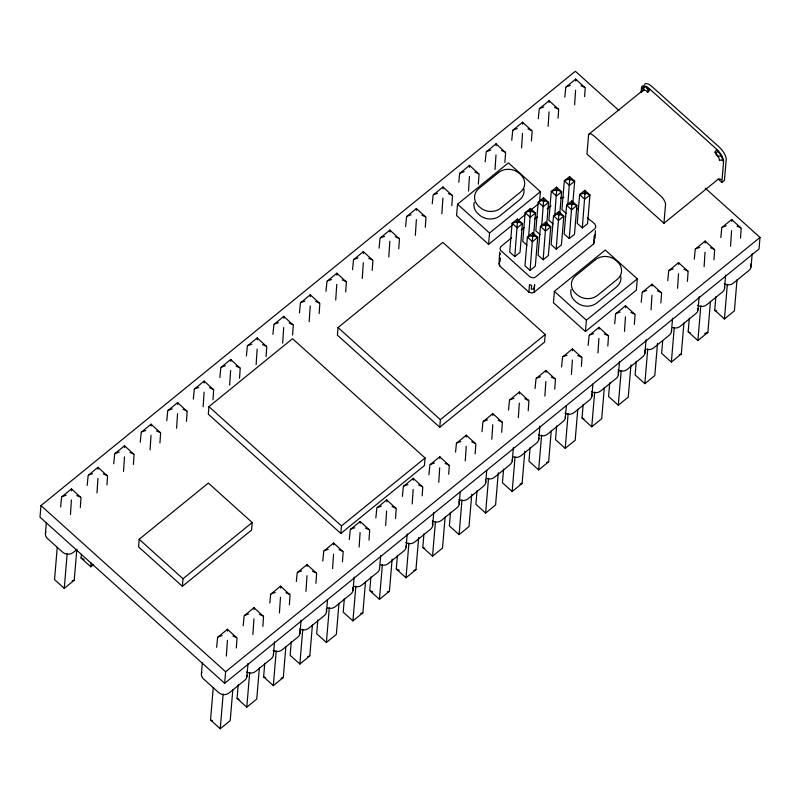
<?xml version="1.0" encoding="UTF-8"?>
<svg xmlns="http://www.w3.org/2000/svg" width="800" height="800" viewBox="0 0 800 800"><rect width="100%" height="100%" fill="white"/><g stroke="black" fill="none" stroke-linecap="round" stroke-linejoin="round"><path stroke-width="1.2" d="M71.41 500.01L70.46 514.52M97.95 478.44L96.99 492.96M124.48 456.87L123.53 471.39M151.02 435.31L150.07 449.82M177.55 413.74L176.6 428.26M204.09 392.17L203.14 406.69M230.63 370.6L229.67 385.12M227.41 640.39L226.35 656.09M257.16 349.04L256.11 364.73M253.94 618.82L252.89 634.52M283.7 327.47L282.65 343.17M280.48 597.26L279.42 612.95M310.23 305.9L309.18 321.6M307.01 575.69L305.96 591.39M336.77 284.34L335.72 300.03M333.55 554.12L332.6 568.64M363.31 262.77L362.25 278.47M360.09 532.55L359.13 547.07M389.84 241.2L388.79 256.9M386.62 510.99L385.67 525.51M416.38 219.63L415.33 235.33M413.16 489.42L412.2 503.94M442.91 198.07L441.86 213.77M439.69 467.85L438.74 482.37M469.45 176.5L468.5 191.02M466.23 446.29L465.28 460.81M495.99 154.93L495.03 169.45M492.77 424.72L491.81 439.24M522.52 133.37L521.57 147.89M519.3 403.15L518.35 417.67M549.06 111.8L548.11 126.32M545.84 381.59L544.88 396.1M575.59 90.23L574.64 104.75M572.37 360.02L571.42 374.54M598.91 338.45L597.96 352.97M625.45 316.88L624.49 331.4M651.98 295.32L651.03 309.84M678.52 273.75L677.56 288.27M705.05 252.18L704.1 266.7M731.59 230.62L730.54 246.31M517.32 219.05L517.4 221.07L516.35 221.91L512.1 223.29L517.2 227.88L522.42 223.63L518.42 221.98L517.37 222.83L514.78 256.63L509.68 252.04L512.1 223.29L517.32 219.05L522.42 223.63L520.01 252.38L514.78 256.63M533.67 234.58L535.48 213.02L531.48 211.37L530.43 212.22L528.65 236.43M532.62 232.81L532.69 234.83L531.65 235.68L527.39 237.05L532.49 241.64L537.71 237.4L533.71 235.75L532.67 236.6L530.07 270.39L524.98 265.8L527.39 237.05L532.62 232.81L537.71 237.4L535.3 266.14L530.07 270.39M546.73 223.96L548.54 202.4L544.54 200.75L543.5 201.6L541.71 225.81M545.68 222.19L545.75 224.21L544.71 225.06L540.45 226.44L545.55 231.03L550.78 226.78L546.77 225.13L545.73 225.98L543.14 259.77L538.04 255.19L540.45 226.44L545.68 222.19L550.78 226.78L548.36 255.53L543.14 259.77M559.79 213.35L561.61 191.79L557.6 190.14L556.56 190.98L554.77 215.2M558.74 211.58L558.82 213.6L553.51 215.82L558.61 220.41L563.84 216.16L559.84 214.51L558.79 215.36L556.2 249.16L551.1 244.57L553.51 215.82L558.74 211.58L563.84 216.16L561.42 244.91L556.2 249.16M572.86 202.73L574.67 181.17L570.67 179.52L569.62 180.37L567.83 204.58M571.8 200.96L571.88 202.98L570.83 203.83L566.58 205.21L571.67 209.79L576.9 205.55L572.9 203.9L571.85 204.75L569.26 238.54L564.16 233.95L566.58 205.21L571.8 200.96L576.9 205.55L574.48 234.3L569.26 238.54M584.86 190.34L584.94 192.37L583.89 193.21L579.64 194.59L584.74 199.18L589.96 194.93L585.96 193.28L584.91 194.13L582.32 227.93L577.22 223.34L579.64 194.59L584.86 190.34L589.96 194.93L587.55 223.68L582.32 227.93M618.96 110.51L575.36 71.26L40.97 505.58L40 517.16L224.64 683.32L759.03 249L760 237.43L705.26 188.16M45.44 533.32L46.35 522.47M57.25 547.35L54.54 579.61L64.26 588.35L74.22 580.26L76.82 549.24M60.64 506.96L61.61 497.01L71.47 488.89L81.01 497.65L80.32 507.61M64.26 588.35L67.17 553.61M93.51 564.58L90.79 566.79L81.08 558.04L81.39 554.32M87.18 485.39L88.15 475.45L98.01 467.32L107.55 476.09L106.95 484.86M90.79 566.79L91.11 563.06M113.71 463.82L114.69 453.88L124.54 445.75L134.09 454.52L133.39 464.48M140.25 442.26L141.22 432.31L151.08 424.19L160.62 432.95L159.93 442.91M139.18 539.29L138.54 546.86L182.38 586.31L251.56 530.09L252.19 522.52L208.35 483.07L139.18 539.29L183.02 578.75L182.38 586.31M166.78 420.69L167.76 410.74L177.61 402.62L187.16 411.39L186.46 421.34M193.32 399.12L194.29 389.18L204.15 381.05L213.69 389.82L213 399.77M208.93 406.64L208.3 414.2L340.84 533.48L424.44 465.54L425.07 457.98L292.53 338.7L208.93 406.64L341.48 525.92L340.84 533.48M219.86 377.56L220.83 367.61L230.69 359.48L240.23 368.25L239.53 378.21M201.44 673.7L202.35 662.86M232.82 689.62L230.21 720.64L220.25 728.74L210.53 719.99L213.24 687.73M216.63 647.34L217.61 637.4L227.47 629.27L237.01 638.04L236.31 647.99M246.39 355.99L247.37 346.04L257.22 337.92L266.77 346.68L266.07 356.64M220.25 728.74L223.17 694M224.64 683.32L225.62 671.75L760 237.43M259.35 668.06L256.75 699.07L246.79 707.17L237.07 698.42L238.22 684.78M243.17 625.78L244.15 615.83L254 607.7L263.55 616.47L262.85 626.43M272.93 334.42L273.9 324.48L283.76 316.35L293.3 325.12L292.61 335.07M246.89 676.6L248.01 663.35M246.79 707.17L249.71 672.43M285.89 646.49L283.28 677.51L273.32 685.6L263.61 676.86L264.75 663.21M269.81 603.03L270.68 594.26L280.54 586.14L290.08 594.9L289.38 604.86M299.46 312.86L300.44 302.91L310.29 294.78L319.84 303.55L319.14 313.51M273.43 655.04L274.54 641.78M273.32 685.6L276.24 650.86M291.29 641.64L290.14 655.29L299.86 664.04L309.82 655.94L312.42 624.92M296.34 581.46L297.22 572.69L307.07 564.57L316.62 573.34L315.92 583.29M326 291.29L326.97 281.34L336.83 273.22L346.37 281.98L345.68 291.94M299.96 633.47L301.08 620.21M299.86 664.04L302.78 629.3M338.03 327.56L337.39 335.13L439.76 427.25L544.56 342.07L545.2 334.5L442.83 242.38L338.03 327.56L440.39 419.68L439.76 427.25M317.82 620.07L316.68 633.72L326.4 642.47L336.36 634.37L338.96 603.36M322.78 561.07L323.75 551.13L333.61 543L343.15 551.77L342.46 561.72M352.54 269.72L353.51 259.77L363.37 251.65L372.91 260.42L372.21 270.37M326.5 611.9L327.51 599.85M326.4 642.47L329.31 607.73M344.36 598.51L343.21 612.16L352.93 620.9L362.89 612.81L365.5 581.79M349.31 539.51L350.29 529.56L360.15 521.44L369.69 530.2L368.99 540.16M379.07 248.15L380.05 238.21L389.9 230.08L399.45 238.85L398.75 248.8M353.04 590.33L354.15 577.08M352.93 620.9L355.85 586.16M370.9 576.94L369.75 590.59L379.47 599.33L389.43 591.24L392.14 558.98M375.85 517.94L376.83 507.99L386.68 499.87L396.23 508.64L395.53 518.59M405.61 226.59L406.58 216.64L416.44 208.52L425.98 217.28L425.29 227.24M380.69 555.51L379.57 568.77A7.31 6.24 4.8 0 1 377.43 572.42L361.75 585.16A7.31 6.24 4.8 0 1 354.16 586.38M379.47 599.33L382.39 564.59M418.67 537.41L415.96 569.67L406 577.77L396.29 569.02L397.43 555.37M402.39 496.37L403.36 486.43L413.22 478.3L422.76 487.07L422.16 495.84M432.24 203.84L433.12 195.07L442.97 186.95L452.52 195.72L451.82 205.67M406.11 547.2L407.22 533.95M406 577.77L408.92 543.03M445.11 517.09L442.5 548.11L432.54 556.2L422.82 547.45L423.97 533.81M428.92 474.81L429.9 464.86L439.75 456.73L449.3 465.5L448.7 474.28M458.78 182.27L459.65 173.51L469.51 165.38L479.06 174.15L478.36 184.1M539.67 200.74L540.43 191.67L508.41 162.85L457.53 204.21L456.58 215.56L488.59 244.37L512.59 224.86M432.65 525.63L433.76 512.38M432.54 556.2L435.46 521.46M450.5 512.24L449.36 525.89L459.08 534.63L469.04 526.54L471.75 494.28M455.56 452.06L456.43 443.29L466.29 435.17L475.83 443.93L475.14 453.89M485.22 161.89L486.19 151.94L496.05 143.81L505.59 152.58L504.89 162.54M459.18 504.07L460.19 492.02M459.08 534.63L461.99 499.89M488.59 244.37L489.54 233.02L540.43 191.67M477.04 490.67L475.89 504.32L485.61 513.07L495.57 504.97L498.28 472.71M481.99 431.67L482.97 421.73L492.83 413.6L502.37 422.37L501.67 432.32M499.77 251.94L499.13 260.29L499.7 265.9L528.86 292.14L532.11 293.01L534.02 292.31L593.58 243.9L594.55 241.77L594.06 239.98M511.75 140.32L512.73 130.37L522.58 122.25L532.13 131.01L531.43 140.97M485.72 482.5L486.73 470.45M485.61 513.07L488.53 478.33M503.58 469.11L502.43 482.75L512.15 491.5L522.11 483.4L524.82 451.15M508.53 410.1L509.51 400.16L519.36 392.03L528.91 400.8L528.21 410.76M538.29 118.75L539.26 108.81L549.12 100.68L558.66 109.45L558.07 118.22M512.25 460.93L513.37 447.68M512.15 491.5L515.07 456.76M530.11 447.54L528.97 461.19L538.68 469.93L548.64 461.84L551.25 430.82M535.07 388.54L536.04 378.59L545.9 370.47L555.44 379.23L554.75 389.19M564.82 97.18L565.8 87.24L575.65 79.11L585.2 87.88L584.6 96.66M538.79 439.37L539.9 426.11M538.68 469.93L541.6 435.19M554.39 291.38L553.44 302.72L585.45 331.54L636.34 290.18L637.29 278.83L605.27 250.02L554.39 291.38L586.4 320.19L585.45 331.54M556.65 425.97L555.5 439.62L565.22 448.36L575.18 440.27L577.79 409.25M561.6 366.97L562.58 357.02L572.43 348.9L581.98 357.67L581.38 366.44M565.33 417.8L566.34 405.75M565.22 448.36L568.14 413.63M595.48 230.75L594.84 238.32L594.36 236.16M604.32 387.69L601.72 418.7L591.76 426.8L582.04 418.05L583.18 404.4M588.14 345.4L589.11 335.46L598.97 327.33L608.51 336.1L607.82 346.05M591.86 396.23L592.87 384.18M591.76 426.8L594.67 392.06M609.72 382.84L608.57 396.49L618.29 405.23L628.25 397.14L630.96 364.88M614.68 323.84L615.65 313.89L625.51 305.76L635.05 314.53L634.35 324.49M641.09 92.61L641.5 87.72A10.96 4.26 50.9 0 1 649.62 88.92L716.4 149.02A10.96 4.26 50.9 0 1 723.57 161.58L721.83 182.38L718.14 179.06M618.4 374.66L619.51 361.41M643.7 90.49L644.01 86.82M618.29 405.23L621.21 370.49M636.26 361.27L635.11 374.92L644.83 383.66L654.79 375.57L657.5 343.31M641.21 302.27L642.19 292.32L652.04 284.2L661.59 292.96L660.89 302.92M644.93 353.1L646.05 339.84M644.83 383.66L647.75 348.92M663.95 223.29L665.54 204.38A7.31 2.84 50.9 0 0 660.76 196.01L593.98 135.91A7.31 2.84 50.9 0 0 588.56 135.11L586.97 154.02L663.95 223.29L717.87 179.47A2.19 1.87 4.8 0 1 720.97 179.57M662.69 340.94L661.65 353.35L671.36 362.1L681.32 354L683.93 322.98M667.75 280.7L668.72 270.76L678.58 262.63L688.12 271.4L687.43 281.35M671.47 331.53L672.58 318.27M671.36 362.1L674.28 327.36M710.47 301.42L707.86 332.43L697.9 340.53L688.18 331.78L689.33 318.14M694.28 259.14L695.26 249.19L705.11 241.06L714.66 249.83L713.96 259.79M698.01 309.96L699.12 296.71M697.9 340.53L700.82 305.79M737 279.85L734.4 310.87L724.44 318.96L714.72 310.22L715.86 296.57M720.82 237.57L721.79 227.62L731.65 219.5L741.19 228.26L740.5 238.22M724.54 288.4L725.65 275.14M724.44 318.96L727.35 284.22M751.08 266.83L752.19 253.57M71.39 489.43L71.47 488.89L71.54 490.8M97.93 467.86L98.01 467.32L98.08 469.23M124.46 446.3L124.54 445.75L124.61 447.67M151 424.73L151.08 424.19L151.15 426.1M177.54 403.16L177.61 402.62L177.69 404.53M204.07 381.59L204.15 381.05L204.22 382.97M230.61 360.03L230.69 359.48L230.76 361.4M227.39 629.81L227.47 629.27L227.54 631.18M257.14 338.46L257.22 337.92L257.29 339.83M253.92 608.25L254 607.7L254.07 609.62M283.68 316.89L283.76 316.35L283.83 318.26M280.46 586.68L280.54 586.14L280.61 588.05M310.22 295.33L310.29 294.78L310.37 296.7M306.99 565.11L307.07 564.57L307.15 566.48M336.75 273.76L336.83 273.22L336.9 275.13M333.53 543.54L333.61 543L333.68 544.92M363.29 252.19L363.37 251.65L363.44 253.56M360.07 521.98L360.15 521.44L360.22 523.35M389.82 230.63L389.9 230.08L389.97 232M386.6 500.41L386.68 499.87L386.75 501.78M416.36 209.06L416.44 208.52L416.51 210.43M413.14 478.84L413.22 478.3L413.29 480.21M442.9 187.49L442.97 186.95L443.05 188.86M439.68 457.28L439.75 456.73L439.83 458.65M469.43 165.92L469.51 165.38L469.58 167.3M466.21 435.71L466.29 435.17L466.36 437.08M495.97 144.36L496.05 143.81L496.12 145.73M522.5 122.79L522.58 122.25L522.66 124.16M519.28 392.58L519.36 392.03L519.43 393.95M549.04 101.22L549.12 100.68L549.19 102.59M545.82 371.01L545.9 370.47L545.97 372.38M575.58 79.66L575.65 79.11L575.73 81.03M572.36 349.44L572.43 348.9L572.51 350.81M598.89 327.87L598.97 327.33L599.04 329.25M625.43 306.31L625.51 305.76L625.58 307.68M651.96 284.74L652.04 284.2L652.11 286.11M678.5 263.17L678.58 262.63L678.65 264.54M705.04 241.61L705.11 241.06L705.19 242.98M731.57 220.04L731.65 219.5L731.72 221.41M492.77 413.91L492.9 415.51M593.58 243.9L594.22 236.34L595.16 234.54M528.86 292.14L529.5 284.58L531.62 285.43L531.31 289.21L533.82 288.85L534.66 284.75L534.02 292.31M499.46 255.72L499.59 255.14M499.8 254.64L500.4 253.92M499.76 261.48L498.8 263.61L499.7 265.9M76.77 549.61L73.08 552.61A7.31 6.24 4.8 0 1 62.76 552.27L47.46 538.5A7.31 6.24 4.8 0 1 45.83 531.97M588.82 134.28L642.74 90.46M530.38 208.43L530.46 210.45L525.16 212.68L530.26 217.26L535.48 213.02L530.38 208.43L525.16 212.68L522.75 241.42L526.99 245.25M543.45 197.81L543.52 199.83L538.22 202.06L543.32 206.65L548.54 202.4L543.45 197.81L538.22 202.06L535.81 230.81L540.06 234.63M556.51 187.2L556.58 189.22L555.54 190.07L551.28 191.44L556.38 196.03L561.61 191.79L556.51 187.2L551.28 191.44L548.87 220.19L553.12 224.01M569.57 176.58L569.65 178.6L564.34 180.83L569.44 185.42L574.67 181.17L569.57 176.58L564.34 180.83L561.93 209.58L566.18 213.4M518.35 220.18L525.07 214.72M530.84 210.04L538.52 203.79M511.6 237.76L500.6 246.82L500.06 248.58L500.59 250.34L530.13 277.01L533.49 277.86L535.29 277.18L594.85 228.77C598.63 224.03 589.53 220.75 587.63 217.8M521.21 229.96L524.09 227.61M534.66 219.02L537.54 216.68M547.15 208.87L550.99 205.75M183.02 578.75L252.19 522.52M721.83 182.38L724.44 180.26L726.19 159.46A10.96 4.26 50.9 0 0 719.02 146.9L652.23 86.8A10.96 4.26 50.9 0 0 644.49 84.36M440.39 419.68L545.2 334.5M586.4 320.19L637.29 278.83M341.48 525.92L425.07 457.98M560.6 197.94L563.87 197.29M566.25 86.76L570.28 85.45M539.72 108.32L543.75 107.02M513.18 129.89L517.21 128.59M486.64 151.46L490.67 150.15M460.11 173.02L464.14 171.72M433.57 194.59L437.6 193.29M407.04 216.16L411.07 214.85M380.5 237.72L384.53 236.42M353.96 259.29L357.99 257.99M327.43 280.86L331.46 279.56M300.89 302.43L304.92 301.12M274.36 323.99L278.39 322.69M247.82 345.56L251.85 344.26M221.28 367.13L225.31 365.82M194.75 388.69L198.78 387.39M168.21 410.26L172.24 408.96M141.68 431.83L145.71 430.52M115.14 453.4L119.17 452.09M88.6 474.96L92.63 473.66M62.07 496.53L66.1 495.23M722.25 227.14L726.28 225.84M695.71 248.71L699.74 247.4M669.17 270.27L673.21 268.97M642.64 291.84L646.67 290.54M616.1 313.41L620.13 312.1M589.57 334.97L593.6 333.67M563.03 356.54L567.06 355.24M536.49 378.11L540.53 376.8M509.96 399.68L513.99 398.37M483.42 421.24L487.45 419.94M456.89 442.81L460.92 441.51M430.35 464.38L434.38 463.07M403.81 485.94L407.85 484.64M377.28 507.51L381.31 506.21M350.74 529.08L354.77 527.77M324.21 550.64L328.24 549.34M297.67 572.21L301.7 570.91M271.13 593.78L275.17 592.48M244.6 615.35L248.63 614.04M218.06 636.91L222.09 635.61M704.67 333.47L707.86 332.43M679.2 354.69L681.32 354M72.09 580.95L74.22 580.26M546.52 462.53L548.64 461.84M519.98 484.09L522.11 483.4M413.84 570.36L415.96 569.67M387.3 591.93L389.43 591.24M360.76 613.49L362.89 612.81M307.69 656.63L309.82 655.94M281.16 678.2L283.28 677.51M581.04 85.81L584.83 87.37M554.5 107.37L558.29 108.94M527.97 128.94L531.76 130.5M501.43 150.51L505.22 152.07M737.03 226.19L740.82 227.75M474.9 172.08L478.69 173.64M710.5 247.76L714.29 249.32M448.36 193.64L452.15 195.21M683.96 269.33L687.75 270.89M421.82 215.21L425.61 216.77M657.43 290.89L661.22 292.45M395.29 236.78L399.08 238.34M630.89 312.46L634.68 314.02M368.75 258.34L372.54 259.91M604.35 334.03L608.14 335.59M342.22 279.91L346.01 281.47M577.82 355.59L581.61 357.16M315.68 301.48L319.47 303.04M551.28 377.16L555.07 378.72M289.14 323.04L292.93 324.61M524.75 398.73L528.54 400.29M262.61 344.61L266.4 346.17M498.21 420.29L502 421.86M236.07 366.18L239.86 367.74M471.67 441.86L475.46 443.42M209.54 387.75L213.33 389.31M445.14 463.43L448.93 464.99M183 409.31L186.79 410.88M418.6 485L422.39 486.56M156.46 430.88L160.25 432.44M392.07 506.56L395.86 508.12M129.93 452.45L133.72 454.01M365.53 528.13L369.32 529.69M103.39 474.01L107.18 475.58M338.99 549.7L342.78 551.26M76.85 495.58L80.65 497.14M312.46 571.26L316.25 572.83M285.92 592.83L289.71 594.39M259.39 614.4L263.18 615.96M232.85 635.96L236.64 637.53M714.72 310.22L716.72 311.04M688.18 331.78L690.18 332.61M582.04 418.05L584.04 418.88M422.82 547.45L424.82 548.28M396.29 569.02L399.29 570.26M370.75 591L372.75 591.83M81.08 558.04L84.08 559.28M263.61 676.86L265.61 677.68M237.07 698.42L239.07 699.25M210.53 719.99L212.54 720.82M569.65 178.6L570.67 179.52M584.94 192.37L585.96 193.28M568.6 179.45L569.62 180.37M583.89 193.21L584.91 194.13M556.58 189.22L557.6 190.14M571.88 202.98L572.9 203.9M576.69 207.95L578.51 209.59M555.54 190.07L556.56 190.98M570.83 203.83L571.85 204.75M543.52 199.83L544.54 200.75M558.82 213.6L559.84 214.51M542.48 200.68L543.5 201.6M557.77 214.45L558.79 215.36M530.46 210.45L531.48 211.37M545.75 224.21L546.77 225.13M529.42 211.3L530.43 212.22M544.71 225.06L545.73 225.98M517.4 221.07L518.42 221.98M532.69 234.83L533.71 235.75M516.35 221.91L517.37 222.83M531.65 235.68L532.67 236.6M457.53 204.21L489.54 233.02M40.97 505.58L225.62 671.75M718.36 156.39A4.38 3.75 4.8 0 1 721.69 156.13M717.8 151.14A4.38 1.51 -48 0 1 715.53 153.61A2.92 1.14 50.9 0 1 716.94 155.35M717.23 155.95A2.92 1.14 50.9 0 1 717.41 156.5M647.29 92.44A4.38 3.75 4.8 0 0 646.66 87.89A7.31 2.84 50.9 0 1 646.92 87.07M474.22 202.32A14.61 12.49 4.8 0 0 478.05 213.73A25.02 21.38 4.8 0 0 481.67 216.64A14.61 12.49 4.8 0 0 500.12 215.69L519.66 199.82A14.61 12.49 4.8 0 0 523.81 188.68M571.07 289.49A14.61 12.49 4.8 0 0 574.91 300.89A25.02 21.38 4.8 0 0 578.53 303.8A14.61 12.49 4.8 0 0 596.98 302.86L616.52 286.98A14.61 12.49 4.8 0 0 620.67 275.84M299.64 630.69A7.31 6.24 4.8 0 1 297.82 637.12L282.15 649.86A7.31 6.24 4.8 0 1 273.09 650.43M406.13 545.8A7.31 6.24 4.8 0 1 403.96 550.85L388.29 563.59A7.31 6.24 4.8 0 1 380.7 564.82M512.27 459.53A7.31 6.24 4.8 0 1 510.11 464.58L494.43 477.32A7.31 6.24 4.8 0 1 486.84 478.55M618.07 371.89A7.31 6.24 4.8 0 1 616.25 378.31L600.58 391.05A7.31 6.24 4.8 0 1 591.52 391.62M724.56 287A7.31 6.24 4.8 0 1 722.4 292.04L706.72 304.78A7.31 6.24 4.8 0 1 697.66 305.36M698.03 308.56A7.31 6.24 4.8 0 1 695.86 313.61L680.19 326.35A7.31 6.24 4.8 0 1 672.59 327.58M591.54 393.46A7.31 6.24 4.8 0 1 589.72 399.88L574.04 412.62A7.31 6.24 4.8 0 1 564.98 413.19M485.39 479.72A7.31 6.24 4.8 0 1 483.57 486.15L467.9 498.89A7.31 6.24 4.8 0 1 458.84 499.46M273.45 653.64A7.31 6.24 4.8 0 1 271.28 658.68L255.61 671.42A7.31 6.24 4.8 0 1 246.55 672M326.18 609.13A7.31 6.24 4.8 0 1 324.36 615.55L308.68 628.29A7.31 6.24 4.8 0 1 299.62 628.86M432.32 522.86A7.31 6.24 4.8 0 1 430.5 529.28L414.83 542.02A7.31 6.24 4.8 0 1 405.77 542.59M538.81 437.97A7.31 6.24 4.8 0 1 536.64 443.01L520.97 455.75A7.31 6.24 4.8 0 1 513.38 456.98M644.61 350.32A7.31 6.24 4.8 0 1 642.79 356.75L627.11 369.48A7.31 6.24 4.8 0 1 618.06 370.06M750.75 264.05A7.31 6.24 4.8 0 1 748.93 270.48L733.26 283.22A7.31 6.24 4.8 0 1 724.2 283.79M671.49 330.13A7.31 6.24 4.8 0 1 669.32 335.18L653.65 347.92A7.31 6.24 4.8 0 1 646.06 349.15M565.35 416.4A7.31 6.24 4.8 0 1 563.18 421.45L547.51 434.19A7.31 6.24 4.8 0 1 538.45 434.76M458.86 501.29A7.31 6.24 4.8 0 1 457.04 507.72L441.36 520.45A7.31 6.24 4.8 0 1 432.3 521.03M352.71 587.56A7.31 6.24 4.8 0 1 350.89 593.98L335.22 606.72A7.31 6.24 4.8 0 1 327.62 607.95M246.91 675.2A7.31 6.24 4.8 0 1 244.75 680.25L229.07 692.99A7.31 6.24 4.8 0 1 218.75 692.65L203.46 678.89A7.31 6.24 4.8 0 1 201.82 672.35M499.94 257.88L499.62 261.66L499.94 257.88M498.47 172.62L478.94 188.49A14.61 12.49 4.8 0 0 476.9 204.21A25.02 21.38 4.8 0 0 480.11 207.45A14.61 12.49 4.8 0 0 500.76 208.13L520.29 192.25A14.61 12.49 4.8 0 0 522.33 176.54A25.02 21.38 4.8 0 0 519.12 173.3A14.61 12.49 4.8 0 0 498.47 172.62M595.33 259.78L575.8 275.66A14.61 12.49 4.8 0 0 573.76 291.37A25.02 21.38 4.8 0 0 576.97 294.61A14.61 12.49 4.8 0 0 597.62 295.3L617.15 279.42A14.61 12.49 4.8 0 0 619.19 263.7A25.02 21.38 4.8 0 0 613.79 258.84A14.61 12.49 4.8 0 0 595.33 259.78M722.55 160.66A2.19 1.87 4.8 0 0 719.46 160.56A7.31 2.84 50.9 0 0 714.68 152.19A2.19 0.76 -48 0 0 716.34 149.78A9.5 3.69 50.9 0 1 722.55 160.66M647.9 92.09A2.19 0.76 -48 0 0 649.56 89.68A9.5 3.69 50.9 0 0 642.52 88.63A2.19 1.87 4.8 0 1 642.48 91.28A7.31 2.84 50.9 0 1 647.9 92.09"/></g></svg>
